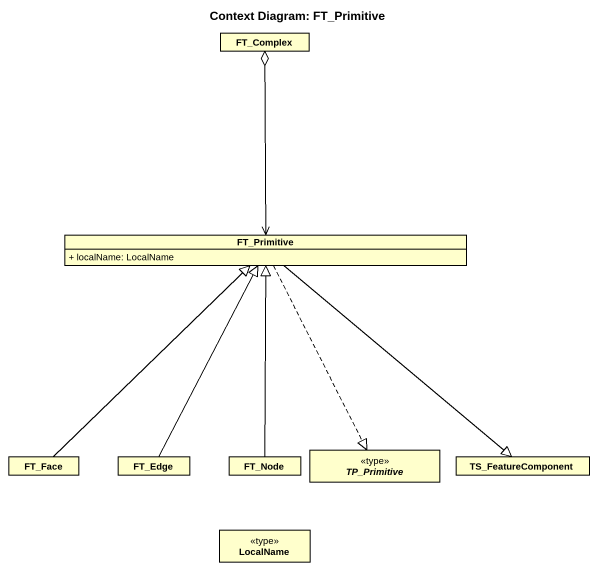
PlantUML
@startuml
title Context Diagram: FT_Primitive
hide circle
hide empty members
skinparam classAttributeIconSize 0
class FT_Complex
class FT_Primitive {
  + localName: LocalName
}
class FT_Face
class FT_Edge
class FT_Node
abstract class TP_Primitive <<type>>
class TS_FeatureComponent
class LocalName <<type>>
FT_Primitive <-up-o FT_Complex
FT_Primitive ..|> TP_Primitive
FT_Primitive --|> TS_FeatureComponent
FT_Face -up-|> FT_Primitive
FT_Edge -up-|> FT_Primitive
FT_Node -up-|> FT_Primitive
@enduml
